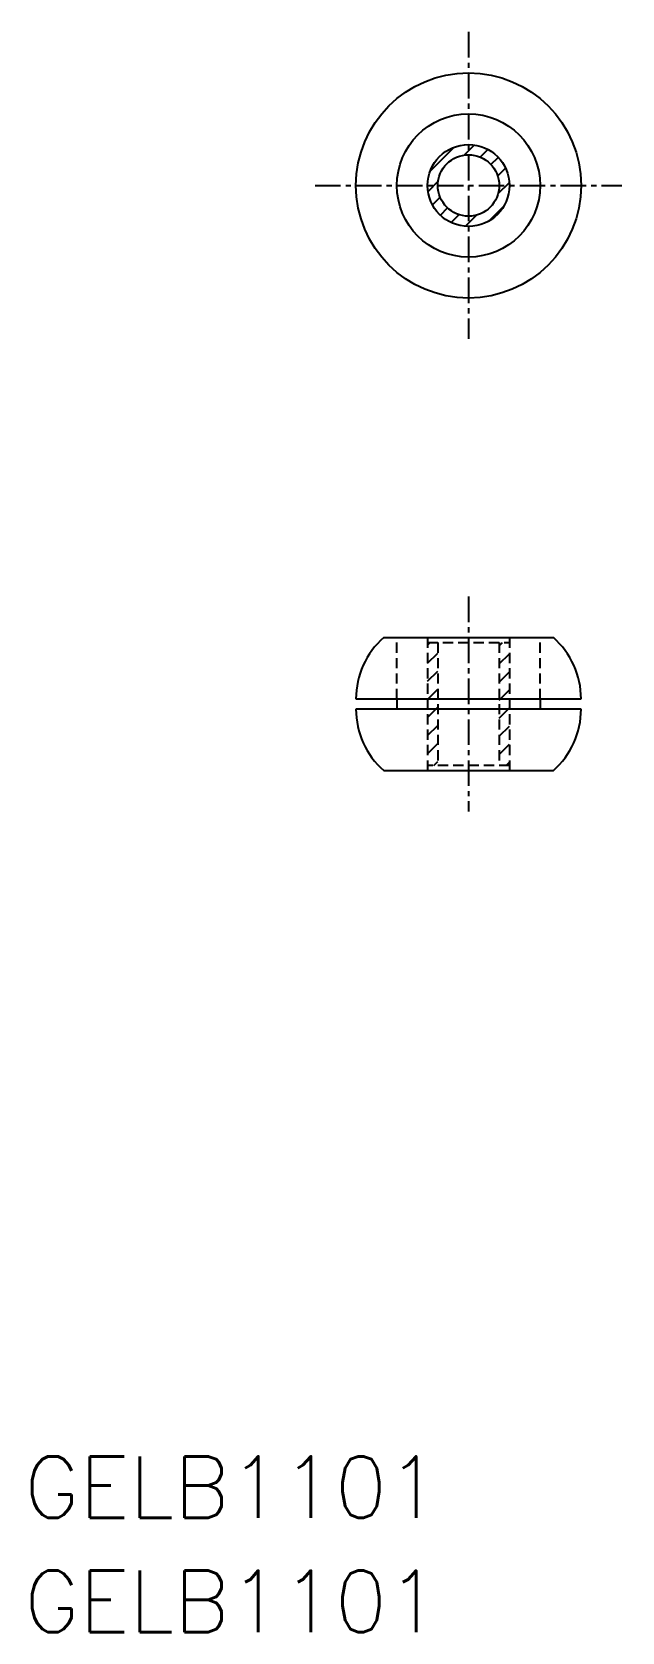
# Model space of a CAD drawing. Extents: x 34.6 to 63.4, y 19.8 to 98.
import ezdxf

# ---------------------------------------------------------------- set-up
doc = ezdxf.new("R2010")
doc.units = 0
doc.linetypes.add('CENTER', pattern=[2, 1.25, -0.25, 0.25, -0.25])
doc.linetypes.add('DASHED', pattern=[0.75, 0.5, -0.25])
doc.layers.get('0').update_dxf_attribs({"linetype": 'CONTINUOUS'})
doc.layers.add('CENTER', color=1, linetype='CENTER')
doc.styles.get("Standard").update_dxf_attribs({"font": 'romans.shx', "bigfont": 'bigfont.shx'})

# ---------------------------------------------------------------- blocks, each defined once
blk = doc.blocks.new('*X2')
at = {"color": 0}
for p, q in [((54.04, 91.217), (55.208, 92.386)), ((55.706, 91.999), (56.199, 92.493)), ((56.489, 91.898), (56.863, 92.273)), ((57.01, 91.536), (57.364, 91.889)), ((53.933, 90.226), (54.426, 90.72)), ((57.338, 90.98), (57.722, 91.364)), ((54.153, 89.562), (54.527, 89.937)), ((57.359, 90.117), (57.907, 90.664)), ((54.536, 89.062), (54.89, 89.416)), ((56.901, 88.775), (57.65, 89.524)), ((55.062, 88.703), (55.446, 89.088)), ((55.761, 88.519), (56.309, 89.067))]:
    blk.add_line(p, q, dxfattribs=at)
blk = doc.blocks.new('*X3')
at = {"color": 0}
for p, q in [((53.912, 68.054), (54.033, 68.176)), ((57.412, 68.019), (57.569, 68.176)), ((53.912, 67.17), (54.412, 67.67)), ((57.412, 67.135), (57.912, 67.635)), ((53.912, 66.287), (54.412, 66.787)), ((57.412, 66.251), (57.912, 66.751)), ((53.935, 65.426), (54.412, 65.903)), ((57.471, 65.426), (57.912, 65.867)), ((53.912, 65.403), (53.935, 65.426)), ((53.912, 64.519), (54.319, 64.926)), ((54.319, 64.926), (54.412, 65.019)), ((57.412, 65.367), (57.471, 65.426)), ((57.412, 64.483), (57.854, 64.926)), ((57.854, 64.926), (57.912, 64.983)), ((53.912, 63.635), (54.412, 64.135)), ((57.412, 63.599), (57.912, 64.099)), ((53.912, 62.751), (54.412, 63.251)), ((57.412, 62.716), (57.912, 63.216)), ((54.221, 62.176), (54.412, 62.367)), ((57.756, 62.176), (57.912, 62.332))]:
    blk.add_line(p, q, dxfattribs=at)

msp = doc.modelspace()

# ---------------------------------------------------------------- linework, layer by layer
at = {"color": 7, "linetype": 'CONTINUOUS'}
for p, q in [((51.766, 68.426), (52.412, 68.426)), ((52.412, 68.426), (60.058, 68.426)), ((50.412, 65.426), (61.412, 65.426)), ((61.412, 64.926), (50.412, 64.926)), ((52.412, 65.426), (52.412, 64.926)), ((59.412, 65.426), (59.412, 64.926)), ((51.766, 61.926), (60.058, 61.926))]:
    msp.add_line(p, q, dxfattribs=at)
at = {"color": 3, "linetype": 'DASHED'}
for p, q in [((52.412, 65.426), (52.412, 68.426)), ((53.912, 68.426), (53.912, 61.926)), ((53.912, 68.176), (57.912, 68.176)), ((54.412, 68.176), (54.412, 62.176)), ((57.412, 68.176), (57.412, 62.176)), ((57.912, 68.426), (57.912, 61.926)), ((59.412, 65.426), (59.412, 68.426)), ((57.912, 62.176), (53.912, 62.176))]:
    msp.add_line(p, q, dxfattribs=at)
at = {"color": 7, "linetype": 'CONTINUOUS'}
for radius in [5.5, 3.5, 2, 1.5]:
    msp.add_circle((55.912, 90.514), radius, dxfattribs=at)
for centre, start, end in [((54.412, 65.426), 131.40962, 180), ((57.412, 65.426), 360, 48.59038), ((54.412, 64.926), 180, 228.59038), ((57.412, 64.926), 311.40962, 0)]:
    msp.add_arc(centre, 4, start, end, dxfattribs=at)
at = {"layer": 'CENTER', "color": 1, "linetype": 'CENTER'}
for p, q in [((55.912, 98.014), (55.912, 83.014)), ((48.412, 90.514), (63.412, 90.514)), ((55.912, 70.426), (55.912, 59.926))]:
    msp.add_line(p, q, dxfattribs=at)

# ---------------------------------------------------------------- block references
at = {"color": 3, "linetype": 'CONTINUOUS'}
for name in ['*X2', '*X3']:
    msp.add_blockref(name, (0, 0), dxfattribs=at)

# ---------------------------------------------------------------- texts
for p in [(34.195, 25.418), (34.195, 19.835)]:
    msp.add_text('GELB1101', height=3).set_placement(p)

doc.saveas('drawing.dxf')
